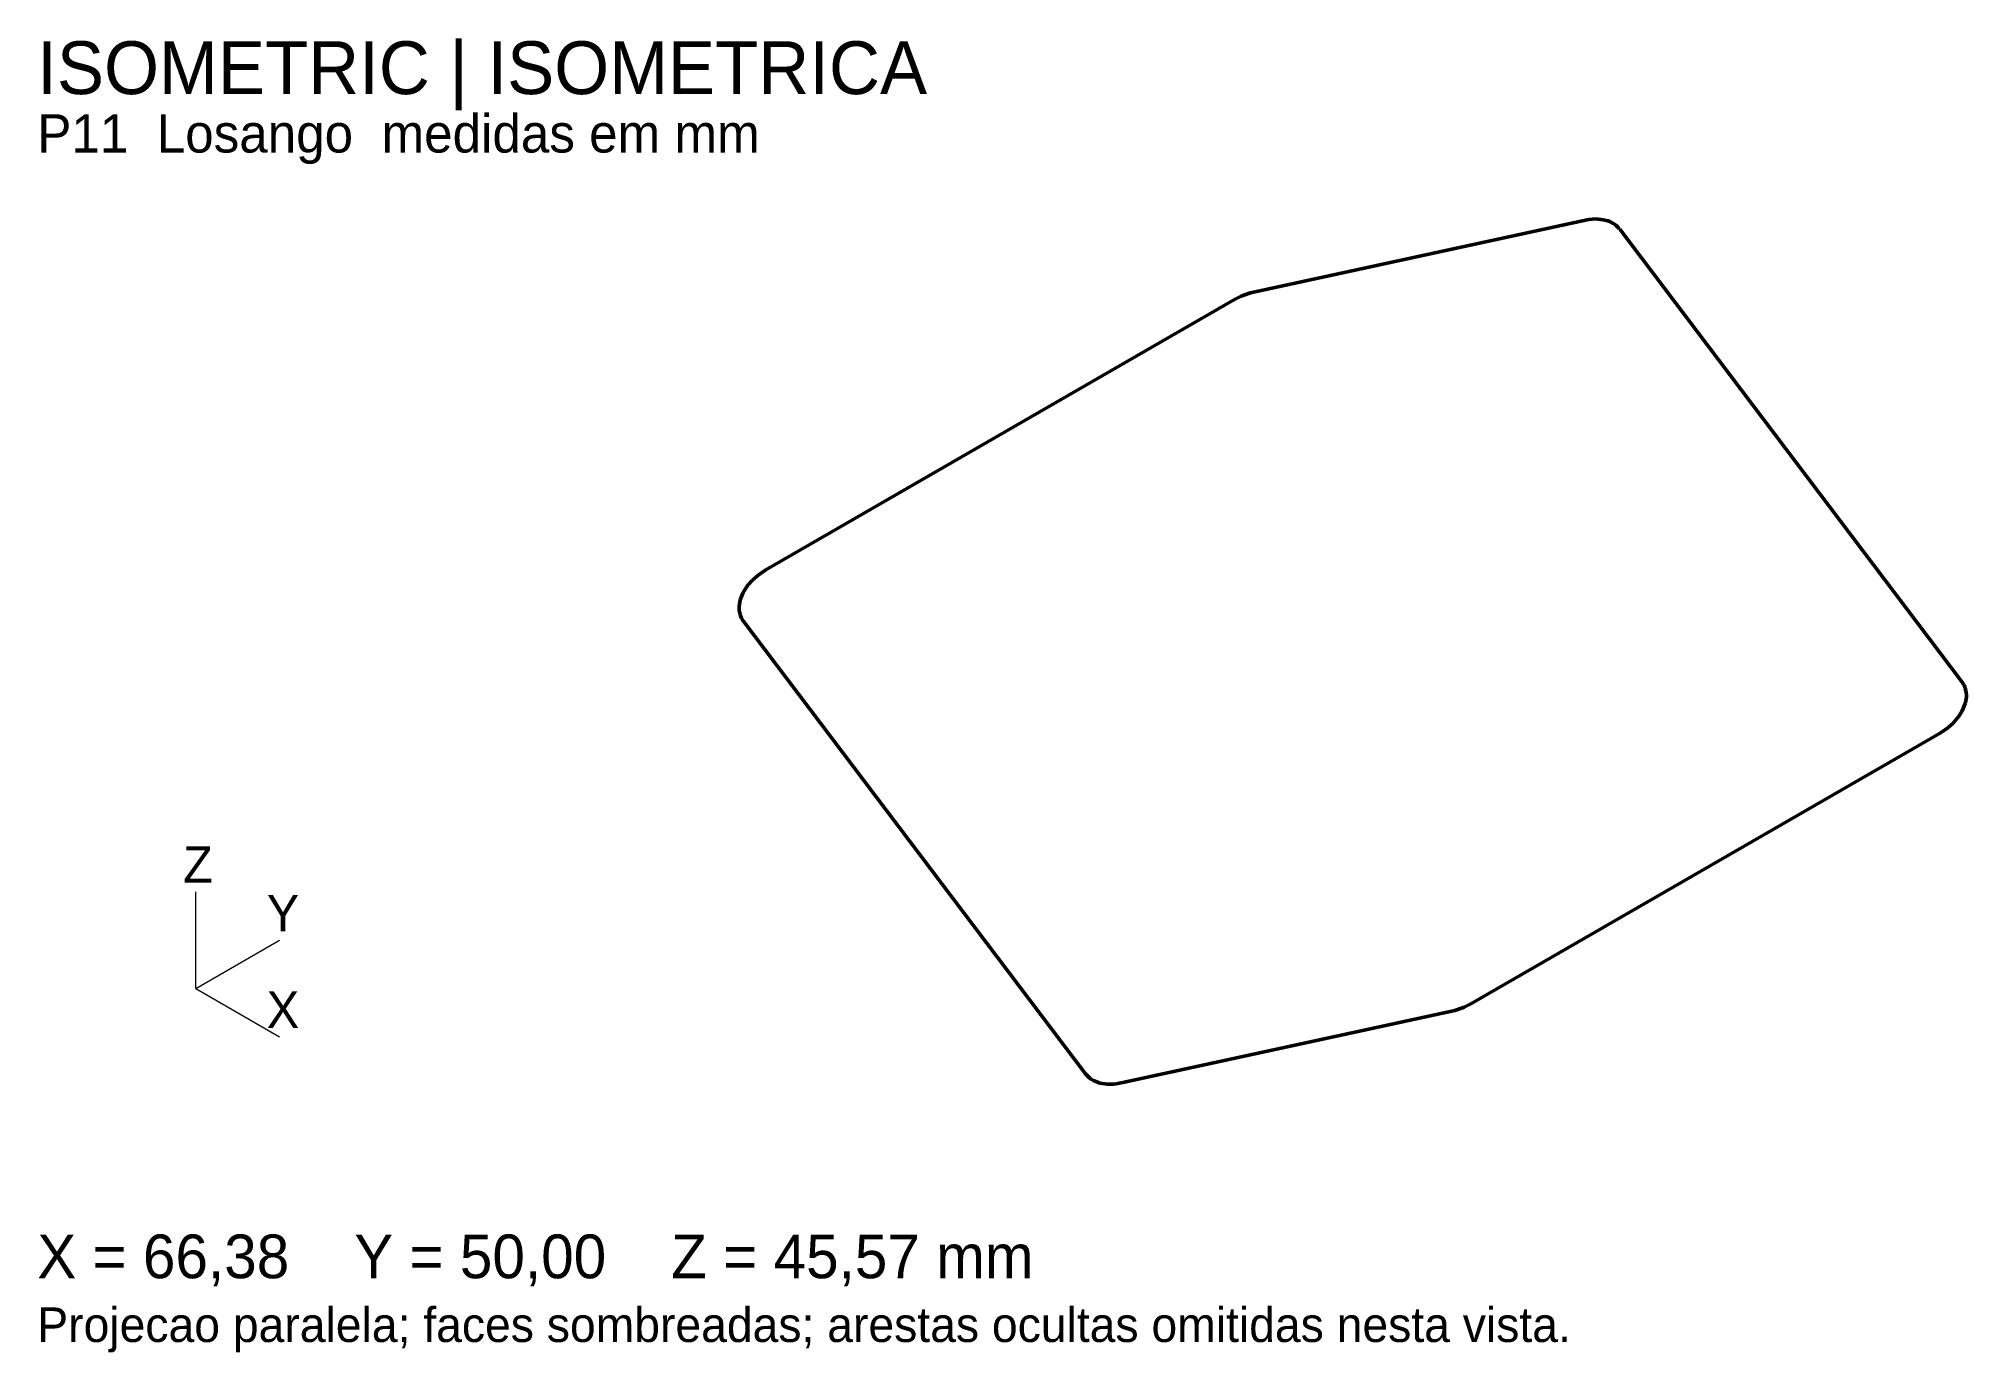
# Model space of a CAD drawing. Header units: millimetres. Extents: x 5 to 131, y 5 to 91.
import ezdxf

# ---------------------------------------------------------------- set-up
doc = ezdxf.new("R2010")
doc.units = ezdxf.units.MM
for name, color, linetype, lineweight in [('TEXT', 7, 'CONTINUOUS', 18), ('THIN', 7, 'CONTINUOUS', 18), ('VISIBLE', 7, 'CONTINUOUS', 50)]:
    doc.layers.add(name, color=color, linetype=linetype, lineweight=lineweight)

msp = doc.modelspace()

# ---------------------------------------------------------------- linework, layer by layer
at = {"layer": 'THIN'}
for q in [(14.89, 34.91), (20.36, 31.75), (20.36, 25.43)]:
    msp.add_line((14.89, 28.59), q, dxfattribs=at)
at = {"layer": 'VISIBLE'}
for p, q in [((83.85, 74.08), (105.56, 78.8)), ((105.56, 78.8), (105.86, 78.87)), ((105.86, 78.87), (105.99, 78.89)), ((105.99, 78.89), (106.41, 78.92)), ((106.41, 78.92), (106.75, 78.89)), ((106.75, 78.89), (106.91, 78.87)), ((106.91, 78.87), (107.2, 78.79)), ((107.2, 78.79), (107.33, 78.74)), ((107.33, 78.74), (107.55, 78.63)), ((107.55, 78.63), (107.65, 78.57)), ((107.65, 78.57), (107.76, 78.49)), ((107.76, 78.49), (107.86, 78.39)), ((107.86, 78.39), (107.96, 78.27)), ((107.99, 78.24), (107.96, 78.27)), ((107.99, 78.24), (130.38, 48.62)), ((52.17, 55.97), (82.81, 73.66)), ((82.81, 73.66), (83.24, 73.87)), ((83.24, 73.87), (83.42, 73.94)), ((83.42, 73.94), (83.85, 74.08)), ((51.63, 55.6), (51.28, 55.3)), ((51.63, 55.6), (51.78, 55.71)), ((52.17, 55.97), (51.78, 55.71)), ((50.61, 54.33), (50.48, 54.01)), ((50.61, 54.33), (50.68, 54.48)), ((50.89, 54.83), (50.68, 54.48)), ((50.89, 54.83), (50.99, 54.96)), ((51.28, 55.3), (50.99, 54.96)), ((50.45, 53.86), (50.41, 53.57)), ((50.41, 53.45), (50.41, 53.57)), ((50.41, 53.45), (50.42, 53.31)), ((50.42, 53.31), (50.45, 53.16)), ((50.45, 53.86), (50.48, 54.01)), ((50.45, 53.16), (50.48, 53.03)), ((50.48, 53.03), (50.52, 52.92)), ((50.52, 52.92), (50.56, 52.82)), ((50.56, 52.82), (50.61, 52.72)), ((50.61, 52.72), (50.68, 52.63)), ((50.68, 52.63), (73.07, 23.01)), ((130.38, 48.62), (130.45, 48.52)), ((130.45, 48.52), (130.5, 48.43)), ((130.5, 48.43), (130.54, 48.32)), ((130.54, 48.32), (130.58, 48.22)), ((130.58, 48.22), (130.61, 48.09)), ((130.61, 48.09), (130.64, 47.94)), ((130.64, 47.94), (130.65, 47.8)), ((130.38, 46.76), (130.17, 46.42)), ((130.38, 46.76), (130.45, 46.91)), ((130.58, 47.24), (130.45, 46.91)), ((130.58, 47.24), (130.61, 47.39)), ((130.65, 47.67), (130.61, 47.39)), ((130.65, 47.67), (130.65, 47.8)), ((129.28, 45.54), (128.89, 45.28)), ((129.28, 45.54), (129.43, 45.65)), ((129.78, 45.95), (129.43, 45.65)), ((130.07, 46.29), (129.78, 45.95)), ((130.07, 46.29), (130.17, 46.42)), ((98.25, 27.59), (128.89, 45.28)), ((75.5, 22.44), (97.21, 27.16)), ((97.21, 27.16), (97.64, 27.31)), ((97.64, 27.31), (97.82, 27.38)), ((97.82, 27.38), (98.25, 27.59)), ((73.07, 23.01), (73.15, 22.93)), ((73.23, 22.84), (73.15, 22.93)), ((73.23, 22.84), (73.34, 22.73)), ((73.34, 22.73), (73.46, 22.64)), ((73.46, 22.64), (73.58, 22.58)), ((73.58, 22.58), (73.84, 22.47)), ((73.84, 22.47), (73.99, 22.41)), ((73.99, 22.41), (74.32, 22.36)), ((74.32, 22.36), (74.49, 22.33)), ((74.49, 22.33), (74.89, 22.35)), ((74.89, 22.35), (75.07, 22.36)), ((75.07, 22.36), (75.5, 22.44))]:
    msp.add_line(p, q, dxfattribs=at)

# ---------------------------------------------------------------- texts
at = {"layer": 'TEXT'}
for s, height, p in [('ISOMETRIC | ISOMETRICA', 3.4544, (4.53, 87.08)), ('P11  Losango  medidas em mm', 2.5015, (4.53, 83.26)), ('Z', 2.38, (14.06, 35.51)), ('Y', 2.38, (19.53, 32.34)), ('X', 2.38, (19.53, 26.02)), ('X = 66,38    Y = 50,00    Z = 45,57 mm', 2.8588, (4.53, 9.65)), ('Projecao paralela; faces sombreadas; arestas ocultas omitidas nesta vista.', 2.2632, (4.53, 5.48))]:
    msp.add_text(s, height=height, dxfattribs=at).set_placement(p)

doc.saveas('drawing.dxf')
